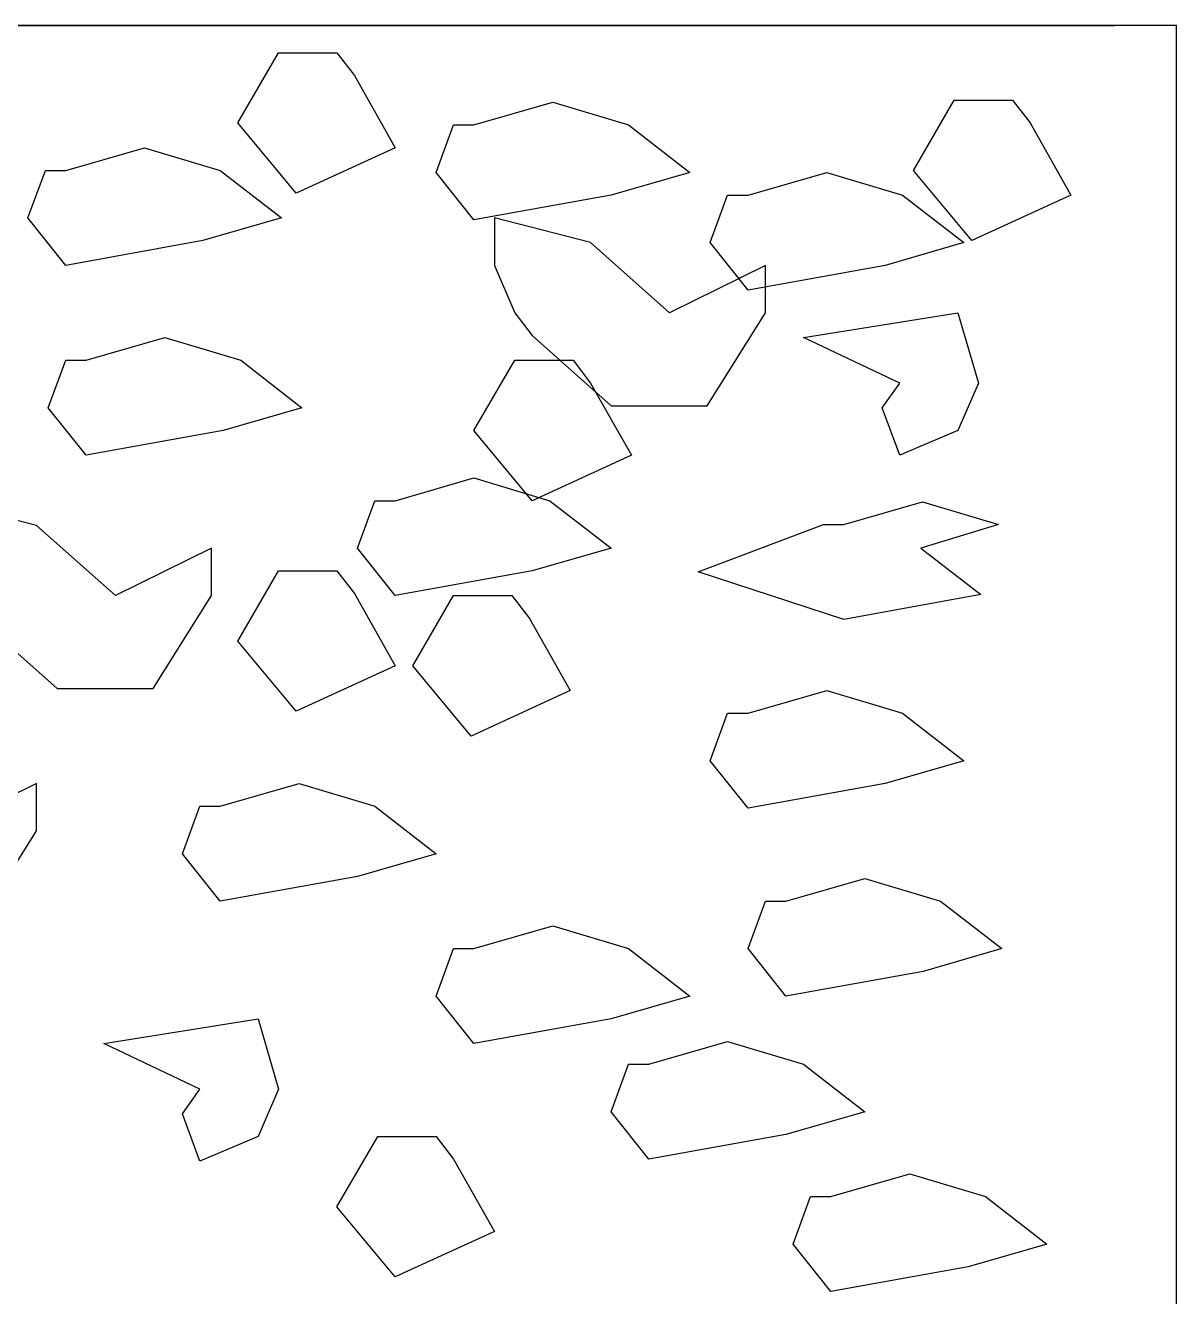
# Model space of a CAD drawing. Header units: metres. Extents: x 31037 to 31490, y -4422 to -3483.
# Drawn here: x 31248.779 to 31249.319, y -4178.993 to -4178.397 of the extents above; entities that cross this region are included whole.
import ezdxf

# ---------------------------------------------------------------- set-up
doc = ezdxf.new("R2010")
doc.units = ezdxf.units.M
doc.header["$LTSCALE"] = 30
doc.header["$MEASUREMENT"] = 0
doc.layers.get('0').update_dxf_attribs({"color": 30, "lineweight": 40})

msp = doc.modelspace()

# ---------------------------------------------------------------- linework, layer by layer
at = {"color": 0, "lineweight": 25, "ltscale": 7}
for p, q in [((31248.15609, -4178.39686), (31249.28975, -4178.39686)), ((31248.15609, -4178.39686), (31249.28975, -4178.39686)), ((31248.15609, -4178.39686), (31249.28975, -4178.39686)), ((31248.15609, -4178.39686), (31249.28975, -4178.39686)), ((31249.31882, -4180.14095), (31249.31882, -4178.39686)), ((31249.31882, -4180.14095), (31249.31882, -4178.39686)), ((31249.31882, -4180.14095), (31249.31882, -4178.39686)), ((31249.31882, -4180.14095), (31249.31882, -4178.39686))]:
    msp.add_line(p, q, dxfattribs=at)
msp.add_lwpolyline([(31248.15609, -4180.14095), (31249.31882, -4180.14095), (31249.31882, -4178.39686), (31248.15609, -4178.39686)], close=True, dxfattribs=at)
msp.add_lwpolyline([(31248.15609, -4180.14095), (31249.31882, -4180.14095), (31249.31882, -4178.39686), (31248.15609, -4178.39686)], close=True, dxfattribs=at)
msp.add_lwpolyline([(31248.15609, -4180.14095), (31249.31882, -4180.14095), (31249.31882, -4178.39686), (31248.15609, -4178.39686)], close=True, dxfattribs=at)
msp.add_lwpolyline([(31248.15609, -4180.14095), (31249.31882, -4180.14095), (31249.31882, -4178.39686), (31248.15609, -4178.39686)], close=True, dxfattribs=at)
at = {"color": 0, "lineweight": 25}
for points in [[(31248.9525, -4178.45419), (31248.90602, -4178.47549), (31248.87868, -4178.44258), (31248.89782, -4178.40966), (31248.92516, -4178.40966), (31248.93337, -4178.42031)], [(31248.9525, -4178.45419), (31248.90602, -4178.47549), (31248.87868, -4178.44258), (31248.89782, -4178.40966), (31248.92516, -4178.40966), (31248.93337, -4178.42031)], [(31248.9525, -4178.45419), (31248.90602, -4178.47549), (31248.87868, -4178.44258), (31248.89782, -4178.40966), (31248.92516, -4178.40966), (31248.93337, -4178.42031)], [(31248.9525, -4178.45419), (31248.90602, -4178.47549), (31248.87868, -4178.44258), (31248.89782, -4178.40966), (31248.92516, -4178.40966), (31248.93337, -4178.42031)], [(31248.9525, -4178.45419), (31248.90602, -4178.47549), (31248.87868, -4178.44258), (31248.89782, -4178.40966), (31248.92516, -4178.40966), (31248.93337, -4178.42031)], [(31248.9525, -4178.45419), (31248.90602, -4178.47549), (31248.87868, -4178.44258), (31248.89782, -4178.40966), (31248.92516, -4178.40966), (31248.93337, -4178.42031)], [(31248.9525, -4178.45419), (31248.90602, -4178.47549), (31248.87868, -4178.44258), (31248.89782, -4178.40966), (31248.92516, -4178.40966), (31248.93337, -4178.42031)], [(31248.9525, -4178.45419), (31248.90602, -4178.47549), (31248.87868, -4178.44258), (31248.89782, -4178.40966), (31248.92516, -4178.40966), (31248.93337, -4178.42031)], [(31249.26924, -4178.47646), (31249.22276, -4178.49776), (31249.19542, -4178.46484), (31249.21456, -4178.43193), (31249.2419, -4178.43193), (31249.2501, -4178.44258)], [(31249.26924, -4178.47646), (31249.22276, -4178.49776), (31249.19542, -4178.46484), (31249.21456, -4178.43193), (31249.2419, -4178.43193), (31249.2501, -4178.44258)], [(31249.26924, -4178.47646), (31249.22276, -4178.49776), (31249.19542, -4178.46484), (31249.21456, -4178.43193), (31249.2419, -4178.43193), (31249.2501, -4178.44258)], [(31249.26924, -4178.47646), (31249.22276, -4178.49776), (31249.19542, -4178.46484), (31249.21456, -4178.43193), (31249.2419, -4178.43193), (31249.2501, -4178.44258)], [(31249.26924, -4178.47646), (31249.22276, -4178.49776), (31249.19542, -4178.46484), (31249.21456, -4178.43193), (31249.2419, -4178.43193), (31249.2501, -4178.44258)], [(31249.26924, -4178.47646), (31249.22276, -4178.49776), (31249.19542, -4178.46484), (31249.21456, -4178.43193), (31249.2419, -4178.43193), (31249.2501, -4178.44258)], [(31249.26924, -4178.47646), (31249.22276, -4178.49776), (31249.19542, -4178.46484), (31249.21456, -4178.43193), (31249.2419, -4178.43193), (31249.2501, -4178.44258)], [(31249.26924, -4178.47646), (31249.22276, -4178.49776), (31249.19542, -4178.46484), (31249.21456, -4178.43193), (31249.2419, -4178.43193), (31249.2501, -4178.44258)], [(31249.02632, -4178.4329), (31249.06187, -4178.44354), (31249.09058, -4178.46581), (31249.05367, -4178.47646), (31248.98941, -4178.48807), (31248.97164, -4178.46581), (31248.97984, -4178.44354), (31248.98941, -4178.44354)], [(31249.02632, -4178.4329), (31249.06187, -4178.44354), (31249.09058, -4178.46581), (31249.05367, -4178.47646), (31248.98941, -4178.48807), (31248.97164, -4178.46581), (31248.97984, -4178.44354), (31248.98941, -4178.44354)], [(31249.02632, -4178.4329), (31249.06187, -4178.44354), (31249.09058, -4178.46581), (31249.05367, -4178.47646), (31248.98941, -4178.48807), (31248.97164, -4178.46581), (31248.97984, -4178.44354), (31248.98941, -4178.44354)], [(31249.02632, -4178.4329), (31249.06187, -4178.44354), (31249.09058, -4178.46581), (31249.05367, -4178.47646), (31248.98941, -4178.48807), (31248.97164, -4178.46581), (31248.97984, -4178.44354), (31248.98941, -4178.44354)], [(31249.02632, -4178.4329), (31249.06187, -4178.44354), (31249.09058, -4178.46581), (31249.05367, -4178.47646), (31248.98941, -4178.48807), (31248.97164, -4178.46581), (31248.97984, -4178.44354), (31248.98941, -4178.44354)], [(31249.02632, -4178.4329), (31249.06187, -4178.44354), (31249.09058, -4178.46581), (31249.05367, -4178.47646), (31248.98941, -4178.48807), (31248.97164, -4178.46581), (31248.97984, -4178.44354), (31248.98941, -4178.44354)], [(31249.02632, -4178.4329), (31249.06187, -4178.44354), (31249.09058, -4178.46581), (31249.05367, -4178.47646), (31248.98941, -4178.48807), (31248.97164, -4178.46581), (31248.97984, -4178.44354), (31248.98941, -4178.44354)], [(31249.02632, -4178.4329), (31249.06187, -4178.44354), (31249.09058, -4178.46581), (31249.05367, -4178.47646), (31248.98941, -4178.48807), (31248.97164, -4178.46581), (31248.97984, -4178.44354), (31248.98941, -4178.44354)], [(31248.83494, -4178.45419), (31248.87048, -4178.46484), (31248.89919, -4178.48711), (31248.86228, -4178.49776), (31248.79803, -4178.50937), (31248.78026, -4178.48711), (31248.78846, -4178.46484), (31248.79803, -4178.46484)], [(31248.83494, -4178.45419), (31248.87048, -4178.46484), (31248.89919, -4178.48711), (31248.86228, -4178.49776), (31248.79803, -4178.50937), (31248.78026, -4178.48711), (31248.78846, -4178.46484), (31248.79803, -4178.46484)], [(31248.83494, -4178.45419), (31248.87048, -4178.46484), (31248.89919, -4178.48711), (31248.86228, -4178.49776), (31248.79803, -4178.50937), (31248.78026, -4178.48711), (31248.78846, -4178.46484), (31248.79803, -4178.46484)], [(31248.83494, -4178.45419), (31248.87048, -4178.46484), (31248.89919, -4178.48711), (31248.86228, -4178.49776), (31248.79803, -4178.50937), (31248.78026, -4178.48711), (31248.78846, -4178.46484), (31248.79803, -4178.46484)], [(31248.83494, -4178.45419), (31248.87048, -4178.46484), (31248.89919, -4178.48711), (31248.86228, -4178.49776), (31248.79803, -4178.50937), (31248.78026, -4178.48711), (31248.78846, -4178.46484), (31248.79803, -4178.46484)], [(31248.83494, -4178.45419), (31248.87048, -4178.46484), (31248.89919, -4178.48711), (31248.86228, -4178.49776), (31248.79803, -4178.50937), (31248.78026, -4178.48711), (31248.78846, -4178.46484), (31248.79803, -4178.46484)], [(31248.83494, -4178.45419), (31248.87048, -4178.46484), (31248.89919, -4178.48711), (31248.86228, -4178.49776), (31248.79803, -4178.50937), (31248.78026, -4178.48711), (31248.78846, -4178.46484), (31248.79803, -4178.46484)], [(31248.83494, -4178.45419), (31248.87048, -4178.46484), (31248.89919, -4178.48711), (31248.86228, -4178.49776), (31248.79803, -4178.50937), (31248.78026, -4178.48711), (31248.78846, -4178.46484), (31248.79803, -4178.46484)], [(31249.15483, -4178.46581), (31249.19037, -4178.47646), (31249.21908, -4178.49872), (31249.18217, -4178.50937), (31249.11792, -4178.52099), (31249.10015, -4178.49872), (31249.10835, -4178.47646), (31249.11792, -4178.47646)], [(31249.15483, -4178.46581), (31249.19037, -4178.47646), (31249.21908, -4178.49872), (31249.18217, -4178.50937), (31249.11792, -4178.52099), (31249.10015, -4178.49872), (31249.10835, -4178.47646), (31249.11792, -4178.47646)], [(31249.15483, -4178.46581), (31249.19037, -4178.47646), (31249.21908, -4178.49872), (31249.18217, -4178.50937), (31249.11792, -4178.52099), (31249.10015, -4178.49872), (31249.10835, -4178.47646), (31249.11792, -4178.47646)], [(31249.15483, -4178.46581), (31249.19037, -4178.47646), (31249.21908, -4178.49872), (31249.18217, -4178.50937), (31249.11792, -4178.52099), (31249.10015, -4178.49872), (31249.10835, -4178.47646), (31249.11792, -4178.47646)], [(31249.15483, -4178.46581), (31249.19037, -4178.47646), (31249.21908, -4178.49872), (31249.18217, -4178.50937), (31249.11792, -4178.52099), (31249.10015, -4178.49872), (31249.10835, -4178.47646), (31249.11792, -4178.47646)], [(31249.15483, -4178.46581), (31249.19037, -4178.47646), (31249.21908, -4178.49872), (31249.18217, -4178.50937), (31249.11792, -4178.52099), (31249.10015, -4178.49872), (31249.10835, -4178.47646), (31249.11792, -4178.47646)], [(31249.15483, -4178.46581), (31249.19037, -4178.47646), (31249.21908, -4178.49872), (31249.18217, -4178.50937), (31249.11792, -4178.52099), (31249.10015, -4178.49872), (31249.10835, -4178.47646), (31249.11792, -4178.47646)], [(31249.15483, -4178.46581), (31249.19037, -4178.47646), (31249.21908, -4178.49872), (31249.18217, -4178.50937), (31249.11792, -4178.52099), (31249.10015, -4178.49872), (31249.10835, -4178.47646), (31249.11792, -4178.47646)], [(31249.01676, -4178.54229), (31249.05367, -4178.5752), (31249.09878, -4178.5752), (31249.12612, -4178.53164), (31249.12612, -4178.50937), (31249.08101, -4178.53164), (31249.0441, -4178.49872), (31248.99898, -4178.48711), (31248.99898, -4178.50937), (31249.00855, -4178.53164)], [(31249.01676, -4178.54229), (31249.05367, -4178.5752), (31249.09878, -4178.5752), (31249.12612, -4178.53164), (31249.12612, -4178.50937), (31249.08101, -4178.53164), (31249.0441, -4178.49872), (31248.99898, -4178.48711), (31248.99898, -4178.50937), (31249.00855, -4178.53164)], [(31249.01676, -4178.54229), (31249.05367, -4178.5752), (31249.09878, -4178.5752), (31249.12612, -4178.53164), (31249.12612, -4178.50937), (31249.08101, -4178.53164), (31249.0441, -4178.49872), (31248.99898, -4178.48711), (31248.99898, -4178.50937), (31249.00855, -4178.53164)], [(31249.01676, -4178.54229), (31249.05367, -4178.5752), (31249.09878, -4178.5752), (31249.12612, -4178.53164), (31249.12612, -4178.50937), (31249.08101, -4178.53164), (31249.0441, -4178.49872), (31248.99898, -4178.48711), (31248.99898, -4178.50937), (31249.00855, -4178.53164)], [(31249.01676, -4178.54229), (31249.05367, -4178.5752), (31249.09878, -4178.5752), (31249.12612, -4178.53164), (31249.12612, -4178.50937), (31249.08101, -4178.53164), (31249.0441, -4178.49872), (31248.99898, -4178.48711), (31248.99898, -4178.50937), (31249.00855, -4178.53164)], [(31249.01676, -4178.54229), (31249.05367, -4178.5752), (31249.09878, -4178.5752), (31249.12612, -4178.53164), (31249.12612, -4178.50937), (31249.08101, -4178.53164), (31249.0441, -4178.49872), (31248.99898, -4178.48711), (31248.99898, -4178.50937), (31249.00855, -4178.53164)], [(31249.01676, -4178.54229), (31249.05367, -4178.5752), (31249.09878, -4178.5752), (31249.12612, -4178.53164), (31249.12612, -4178.50937), (31249.08101, -4178.53164), (31249.0441, -4178.49872), (31248.99898, -4178.48711), (31248.99898, -4178.50937), (31249.00855, -4178.53164)], [(31249.01676, -4178.54229), (31249.05367, -4178.5752), (31249.09878, -4178.5752), (31249.12612, -4178.53164), (31249.12612, -4178.50937), (31249.08101, -4178.53164), (31249.0441, -4178.49872), (31248.99898, -4178.48711), (31248.99898, -4178.50937), (31249.00855, -4178.53164)], [(31249.189, -4178.59843), (31249.1808, -4178.57617), (31249.189, -4178.56455), (31249.14389, -4178.54325), (31249.21634, -4178.53164), (31249.22591, -4178.56455), (31249.21634, -4178.58682)], [(31249.189, -4178.59843), (31249.1808, -4178.57617), (31249.189, -4178.56455), (31249.14389, -4178.54325), (31249.21634, -4178.53164), (31249.22591, -4178.56455), (31249.21634, -4178.58682)], [(31249.189, -4178.59843), (31249.1808, -4178.57617), (31249.189, -4178.56455), (31249.14389, -4178.54325), (31249.21634, -4178.53164), (31249.22591, -4178.56455), (31249.21634, -4178.58682)], [(31249.189, -4178.59843), (31249.1808, -4178.57617), (31249.189, -4178.56455), (31249.14389, -4178.54325), (31249.21634, -4178.53164), (31249.22591, -4178.56455), (31249.21634, -4178.58682)], [(31249.189, -4178.59843), (31249.1808, -4178.57617), (31249.189, -4178.56455), (31249.14389, -4178.54325), (31249.21634, -4178.53164), (31249.22591, -4178.56455), (31249.21634, -4178.58682)], [(31249.189, -4178.59843), (31249.1808, -4178.57617), (31249.189, -4178.56455), (31249.14389, -4178.54325), (31249.21634, -4178.53164), (31249.22591, -4178.56455), (31249.21634, -4178.58682)], [(31249.189, -4178.59843), (31249.1808, -4178.57617), (31249.189, -4178.56455), (31249.14389, -4178.54325), (31249.21634, -4178.53164), (31249.22591, -4178.56455), (31249.21634, -4178.58682)], [(31249.189, -4178.59843), (31249.1808, -4178.57617), (31249.189, -4178.56455), (31249.14389, -4178.54325), (31249.21634, -4178.53164), (31249.22591, -4178.56455), (31249.21634, -4178.58682)], [(31248.84451, -4178.54325), (31248.88005, -4178.5539), (31248.90876, -4178.57617), (31248.87185, -4178.58682), (31248.8076, -4178.59843), (31248.78982, -4178.57617), (31248.79803, -4178.5539), (31248.8076, -4178.5539)], [(31248.84451, -4178.54325), (31248.88005, -4178.5539), (31248.90876, -4178.57617), (31248.87185, -4178.58682), (31248.8076, -4178.59843), (31248.78982, -4178.57617), (31248.79803, -4178.5539), (31248.8076, -4178.5539)], [(31248.84451, -4178.54325), (31248.88005, -4178.5539), (31248.90876, -4178.57617), (31248.87185, -4178.58682), (31248.8076, -4178.59843), (31248.78982, -4178.57617), (31248.79803, -4178.5539), (31248.8076, -4178.5539)], [(31248.84451, -4178.54325), (31248.88005, -4178.5539), (31248.90876, -4178.57617), (31248.87185, -4178.58682), (31248.8076, -4178.59843), (31248.78982, -4178.57617), (31248.79803, -4178.5539), (31248.8076, -4178.5539)], [(31248.84451, -4178.54325), (31248.88005, -4178.5539), (31248.90876, -4178.57617), (31248.87185, -4178.58682), (31248.8076, -4178.59843), (31248.78982, -4178.57617), (31248.79803, -4178.5539), (31248.8076, -4178.5539)], [(31248.84451, -4178.54325), (31248.88005, -4178.5539), (31248.90876, -4178.57617), (31248.87185, -4178.58682), (31248.8076, -4178.59843), (31248.78982, -4178.57617), (31248.79803, -4178.5539), (31248.8076, -4178.5539)], [(31248.84451, -4178.54325), (31248.88005, -4178.5539), (31248.90876, -4178.57617), (31248.87185, -4178.58682), (31248.8076, -4178.59843), (31248.78982, -4178.57617), (31248.79803, -4178.5539), (31248.8076, -4178.5539)], [(31248.84451, -4178.54325), (31248.88005, -4178.5539), (31248.90876, -4178.57617), (31248.87185, -4178.58682), (31248.8076, -4178.59843), (31248.78982, -4178.57617), (31248.79803, -4178.5539), (31248.8076, -4178.5539)], [(31249.06324, -4178.59843), (31249.01676, -4178.61973), (31248.98941, -4178.58682), (31249.00855, -4178.5539), (31249.03589, -4178.5539), (31249.0441, -4178.56455)], [(31249.06324, -4178.59843), (31249.01676, -4178.61973), (31248.98941, -4178.58682), (31249.00855, -4178.5539), (31249.03589, -4178.5539), (31249.0441, -4178.56455)], [(31249.06324, -4178.59843), (31249.01676, -4178.61973), (31248.98941, -4178.58682), (31249.00855, -4178.5539), (31249.03589, -4178.5539), (31249.0441, -4178.56455)], [(31249.06324, -4178.59843), (31249.01676, -4178.61973), (31248.98941, -4178.58682), (31249.00855, -4178.5539), (31249.03589, -4178.5539), (31249.0441, -4178.56455)], [(31249.06324, -4178.59843), (31249.01676, -4178.61973), (31248.98941, -4178.58682), (31249.00855, -4178.5539), (31249.03589, -4178.5539), (31249.0441, -4178.56455)], [(31249.06324, -4178.59843), (31249.01676, -4178.61973), (31248.98941, -4178.58682), (31249.00855, -4178.5539), (31249.03589, -4178.5539), (31249.0441, -4178.56455)], [(31249.06324, -4178.59843), (31249.01676, -4178.61973), (31248.98941, -4178.58682), (31249.00855, -4178.5539), (31249.03589, -4178.5539), (31249.0441, -4178.56455)], [(31249.06324, -4178.59843), (31249.01676, -4178.61973), (31248.98941, -4178.58682), (31249.00855, -4178.5539), (31249.03589, -4178.5539), (31249.0441, -4178.56455)], [(31248.98941, -4178.60908), (31249.02496, -4178.61973), (31249.05367, -4178.642), (31249.01676, -4178.65265), (31248.9525, -4178.66426), (31248.93473, -4178.642), (31248.94293, -4178.61973), (31248.9525, -4178.61973)], [(31248.98941, -4178.60908), (31249.02496, -4178.61973), (31249.05367, -4178.642), (31249.01676, -4178.65265), (31248.9525, -4178.66426), (31248.93473, -4178.642), (31248.94293, -4178.61973), (31248.9525, -4178.61973)], [(31248.98941, -4178.60908), (31249.02496, -4178.61973), (31249.05367, -4178.642), (31249.01676, -4178.65265), (31248.9525, -4178.66426), (31248.93473, -4178.642), (31248.94293, -4178.61973), (31248.9525, -4178.61973)], [(31248.98941, -4178.60908), (31249.02496, -4178.61973), (31249.05367, -4178.642), (31249.01676, -4178.65265), (31248.9525, -4178.66426), (31248.93473, -4178.642), (31248.94293, -4178.61973), (31248.9525, -4178.61973)], [(31248.98941, -4178.60908), (31249.02496, -4178.61973), (31249.05367, -4178.642), (31249.01676, -4178.65265), (31248.9525, -4178.66426), (31248.93473, -4178.642), (31248.94293, -4178.61973), (31248.9525, -4178.61973)], [(31248.98941, -4178.60908), (31249.02496, -4178.61973), (31249.05367, -4178.642), (31249.01676, -4178.65265), (31248.9525, -4178.66426), (31248.93473, -4178.642), (31248.94293, -4178.61973), (31248.9525, -4178.61973)], [(31248.98941, -4178.60908), (31249.02496, -4178.61973), (31249.05367, -4178.642), (31249.01676, -4178.65265), (31248.9525, -4178.66426), (31248.93473, -4178.642), (31248.94293, -4178.61973), (31248.9525, -4178.61973)], [(31248.98941, -4178.60908), (31249.02496, -4178.61973), (31249.05367, -4178.642), (31249.01676, -4178.65265), (31248.9525, -4178.66426), (31248.93473, -4178.642), (31248.94293, -4178.61973), (31248.9525, -4178.61973)], [(31248.75702, -4178.67491), (31248.79393, -4178.70782), (31248.83904, -4178.70782), (31248.86638, -4178.66426), (31248.86638, -4178.642), (31248.82127, -4178.66426), (31248.78436, -4178.63135), (31248.73924, -4178.61973), (31248.73924, -4178.642), (31248.74881, -4178.66426)], [(31248.75702, -4178.67491), (31248.79393, -4178.70782), (31248.83904, -4178.70782), (31248.86638, -4178.66426), (31248.86638, -4178.642), (31248.82127, -4178.66426), (31248.78436, -4178.63135), (31248.73924, -4178.61973), (31248.73924, -4178.642), (31248.74881, -4178.66426)], [(31248.75702, -4178.67491), (31248.79393, -4178.70782), (31248.83904, -4178.70782), (31248.86638, -4178.66426), (31248.86638, -4178.642), (31248.82127, -4178.66426), (31248.78436, -4178.63135), (31248.73924, -4178.61973), (31248.73924, -4178.642), (31248.74881, -4178.66426)], [(31248.75702, -4178.67491), (31248.79393, -4178.70782), (31248.83904, -4178.70782), (31248.86638, -4178.66426), (31248.86638, -4178.642), (31248.82127, -4178.66426), (31248.78436, -4178.63135), (31248.73924, -4178.61973), (31248.73924, -4178.642), (31248.74881, -4178.66426)], [(31248.75702, -4178.67491), (31248.79393, -4178.70782), (31248.83904, -4178.70782), (31248.86638, -4178.66426), (31248.86638, -4178.642), (31248.82127, -4178.66426), (31248.78436, -4178.63135), (31248.73924, -4178.61973), (31248.73924, -4178.642), (31248.74881, -4178.66426)], [(31248.75702, -4178.67491), (31248.79393, -4178.70782), (31248.83904, -4178.70782), (31248.86638, -4178.66426), (31248.86638, -4178.642), (31248.82127, -4178.66426), (31248.78436, -4178.63135), (31248.73924, -4178.61973), (31248.73924, -4178.642), (31248.74881, -4178.66426)], [(31248.75702, -4178.67491), (31248.79393, -4178.70782), (31248.83904, -4178.70782), (31248.86638, -4178.66426), (31248.86638, -4178.642), (31248.82127, -4178.66426), (31248.78436, -4178.63135), (31248.73924, -4178.61973), (31248.73924, -4178.642), (31248.74881, -4178.66426)], [(31248.75702, -4178.67491), (31248.79393, -4178.70782), (31248.83904, -4178.70782), (31248.86638, -4178.66426), (31248.86638, -4178.642), (31248.82127, -4178.66426), (31248.78436, -4178.63135), (31248.73924, -4178.61973), (31248.73924, -4178.642), (31248.74881, -4178.66426)], [(31249.19977, -4178.62022), (31249.23532, -4178.63086), (31249.19896, -4178.642), (31249.22712, -4178.66378), (31249.16286, -4178.67539), (31249.09448, -4178.65313), (31249.15329, -4178.63086), (31249.16286, -4178.63086)], [(31249.19977, -4178.62022), (31249.23532, -4178.63086), (31249.19896, -4178.642), (31249.22712, -4178.66378), (31249.16286, -4178.67539), (31249.09448, -4178.65313), (31249.15329, -4178.63086), (31249.16286, -4178.63086)], [(31249.19977, -4178.62022), (31249.23532, -4178.63086), (31249.19896, -4178.642), (31249.22712, -4178.66378), (31249.16286, -4178.67539), (31249.09448, -4178.65313), (31249.15329, -4178.63086), (31249.16286, -4178.63086)], [(31249.19977, -4178.62022), (31249.23532, -4178.63086), (31249.19896, -4178.642), (31249.22712, -4178.66378), (31249.16286, -4178.67539), (31249.09448, -4178.65313), (31249.15329, -4178.63086), (31249.16286, -4178.63086)], [(31248.9525, -4178.69718), (31248.90602, -4178.71847), (31248.87868, -4178.68556), (31248.89782, -4178.65265), (31248.92516, -4178.65265), (31248.93337, -4178.66329)], [(31248.9525, -4178.69718), (31248.90602, -4178.71847), (31248.87868, -4178.68556), (31248.89782, -4178.65265), (31248.92516, -4178.65265), (31248.93337, -4178.66329)], [(31248.9525, -4178.69718), (31248.90602, -4178.71847), (31248.87868, -4178.68556), (31248.89782, -4178.65265), (31248.92516, -4178.65265), (31248.93337, -4178.66329)], [(31248.9525, -4178.69718), (31248.90602, -4178.71847), (31248.87868, -4178.68556), (31248.89782, -4178.65265), (31248.92516, -4178.65265), (31248.93337, -4178.66329)], [(31248.9525, -4178.69718), (31248.90602, -4178.71847), (31248.87868, -4178.68556), (31248.89782, -4178.65265), (31248.92516, -4178.65265), (31248.93337, -4178.66329)], [(31248.9525, -4178.69718), (31248.90602, -4178.71847), (31248.87868, -4178.68556), (31248.89782, -4178.65265), (31248.92516, -4178.65265), (31248.93337, -4178.66329)], [(31248.9525, -4178.69718), (31248.90602, -4178.71847), (31248.87868, -4178.68556), (31248.89782, -4178.65265), (31248.92516, -4178.65265), (31248.93337, -4178.66329)], [(31248.9525, -4178.69718), (31248.90602, -4178.71847), (31248.87868, -4178.68556), (31248.89782, -4178.65265), (31248.92516, -4178.65265), (31248.93337, -4178.66329)], [(31249.03453, -4178.70879), (31248.98805, -4178.73009), (31248.96071, -4178.69718), (31248.97984, -4178.66426), (31249.00719, -4178.66426), (31249.01539, -4178.67491)], [(31249.03453, -4178.70879), (31248.98805, -4178.73009), (31248.96071, -4178.69718), (31248.97984, -4178.66426), (31249.00719, -4178.66426), (31249.01539, -4178.67491)], [(31249.03453, -4178.70879), (31248.98805, -4178.73009), (31248.96071, -4178.69718), (31248.97984, -4178.66426), (31249.00719, -4178.66426), (31249.01539, -4178.67491)], [(31249.03453, -4178.70879), (31248.98805, -4178.73009), (31248.96071, -4178.69718), (31248.97984, -4178.66426), (31249.00719, -4178.66426), (31249.01539, -4178.67491)], [(31249.03453, -4178.70879), (31248.98805, -4178.73009), (31248.96071, -4178.69718), (31248.97984, -4178.66426), (31249.00719, -4178.66426), (31249.01539, -4178.67491)], [(31249.03453, -4178.70879), (31248.98805, -4178.73009), (31248.96071, -4178.69718), (31248.97984, -4178.66426), (31249.00719, -4178.66426), (31249.01539, -4178.67491)], [(31249.03453, -4178.70879), (31248.98805, -4178.73009), (31248.96071, -4178.69718), (31248.97984, -4178.66426), (31249.00719, -4178.66426), (31249.01539, -4178.67491)], [(31249.03453, -4178.70879), (31248.98805, -4178.73009), (31248.96071, -4178.69718), (31248.97984, -4178.66426), (31249.00719, -4178.66426), (31249.01539, -4178.67491)], [(31249.15483, -4178.70879), (31249.19037, -4178.71944), (31249.21908, -4178.74171), (31249.18217, -4178.75236), (31249.11792, -4178.76397), (31249.10015, -4178.74171), (31249.10835, -4178.71944), (31249.11792, -4178.71944)], [(31249.15483, -4178.70879), (31249.19037, -4178.71944), (31249.21908, -4178.74171), (31249.18217, -4178.75236), (31249.11792, -4178.76397), (31249.10015, -4178.74171), (31249.10835, -4178.71944), (31249.11792, -4178.71944)], [(31249.15483, -4178.70879), (31249.19037, -4178.71944), (31249.21908, -4178.74171), (31249.18217, -4178.75236), (31249.11792, -4178.76397), (31249.10015, -4178.74171), (31249.10835, -4178.71944), (31249.11792, -4178.71944)], [(31249.15483, -4178.70879), (31249.19037, -4178.71944), (31249.21908, -4178.74171), (31249.18217, -4178.75236), (31249.11792, -4178.76397), (31249.10015, -4178.74171), (31249.10835, -4178.71944), (31249.11792, -4178.71944)], [(31249.15483, -4178.70879), (31249.19037, -4178.71944), (31249.21908, -4178.74171), (31249.18217, -4178.75236), (31249.11792, -4178.76397), (31249.10015, -4178.74171), (31249.10835, -4178.71944), (31249.11792, -4178.71944)], [(31249.15483, -4178.70879), (31249.19037, -4178.71944), (31249.21908, -4178.74171), (31249.18217, -4178.75236), (31249.11792, -4178.76397), (31249.10015, -4178.74171), (31249.10835, -4178.71944), (31249.11792, -4178.71944)], [(31249.15483, -4178.70879), (31249.19037, -4178.71944), (31249.21908, -4178.74171), (31249.18217, -4178.75236), (31249.11792, -4178.76397), (31249.10015, -4178.74171), (31249.10835, -4178.71944), (31249.11792, -4178.71944)], [(31249.15483, -4178.70879), (31249.19037, -4178.71944), (31249.21908, -4178.74171), (31249.18217, -4178.75236), (31249.11792, -4178.76397), (31249.10015, -4178.74171), (31249.10835, -4178.71944), (31249.11792, -4178.71944)], [(31248.67499, -4178.78527), (31248.7119, -4178.81818), (31248.75702, -4178.81818), (31248.78436, -4178.77462), (31248.78436, -4178.75236), (31248.73924, -4178.77462), (31248.70233, -4178.74171), (31248.65722, -4178.73009), (31248.65722, -4178.75236), (31248.66679, -4178.77462)], [(31248.67499, -4178.78527), (31248.7119, -4178.81818), (31248.75702, -4178.81818), (31248.78436, -4178.77462), (31248.78436, -4178.75236), (31248.73924, -4178.77462), (31248.70233, -4178.74171), (31248.65722, -4178.73009), (31248.65722, -4178.75236), (31248.66679, -4178.77462)], [(31248.67499, -4178.78527), (31248.7119, -4178.81818), (31248.75702, -4178.81818), (31248.78436, -4178.77462), (31248.78436, -4178.75236), (31248.73924, -4178.77462), (31248.70233, -4178.74171), (31248.65722, -4178.73009), (31248.65722, -4178.75236), (31248.66679, -4178.77462)], [(31248.67499, -4178.78527), (31248.7119, -4178.81818), (31248.75702, -4178.81818), (31248.78436, -4178.77462), (31248.78436, -4178.75236), (31248.73924, -4178.77462), (31248.70233, -4178.74171), (31248.65722, -4178.73009), (31248.65722, -4178.75236), (31248.66679, -4178.77462)], [(31248.67499, -4178.78527), (31248.7119, -4178.81818), (31248.75702, -4178.81818), (31248.78436, -4178.77462), (31248.78436, -4178.75236), (31248.73924, -4178.77462), (31248.70233, -4178.74171), (31248.65722, -4178.73009), (31248.65722, -4178.75236), (31248.66679, -4178.77462)], [(31248.67499, -4178.78527), (31248.7119, -4178.81818), (31248.75702, -4178.81818), (31248.78436, -4178.77462), (31248.78436, -4178.75236), (31248.73924, -4178.77462), (31248.70233, -4178.74171), (31248.65722, -4178.73009), (31248.65722, -4178.75236), (31248.66679, -4178.77462)], [(31248.67499, -4178.78527), (31248.7119, -4178.81818), (31248.75702, -4178.81818), (31248.78436, -4178.77462), (31248.78436, -4178.75236), (31248.73924, -4178.77462), (31248.70233, -4178.74171), (31248.65722, -4178.73009), (31248.65722, -4178.75236), (31248.66679, -4178.77462)], [(31248.67499, -4178.78527), (31248.7119, -4178.81818), (31248.75702, -4178.81818), (31248.78436, -4178.77462), (31248.78436, -4178.75236), (31248.73924, -4178.77462), (31248.70233, -4178.74171), (31248.65722, -4178.73009), (31248.65722, -4178.75236), (31248.66679, -4178.77462)], [(31248.90739, -4178.75236), (31248.94293, -4178.763), (31248.97164, -4178.78527), (31248.93473, -4178.79592), (31248.87048, -4178.80753), (31248.85271, -4178.78527), (31248.86091, -4178.763), (31248.87048, -4178.763)], [(31248.90739, -4178.75236), (31248.94293, -4178.763), (31248.97164, -4178.78527), (31248.93473, -4178.79592), (31248.87048, -4178.80753), (31248.85271, -4178.78527), (31248.86091, -4178.763), (31248.87048, -4178.763)], [(31248.90739, -4178.75236), (31248.94293, -4178.763), (31248.97164, -4178.78527), (31248.93473, -4178.79592), (31248.87048, -4178.80753), (31248.85271, -4178.78527), (31248.86091, -4178.763), (31248.87048, -4178.763)], [(31248.90739, -4178.75236), (31248.94293, -4178.763), (31248.97164, -4178.78527), (31248.93473, -4178.79592), (31248.87048, -4178.80753), (31248.85271, -4178.78527), (31248.86091, -4178.763), (31248.87048, -4178.763)], [(31248.90739, -4178.75236), (31248.94293, -4178.763), (31248.97164, -4178.78527), (31248.93473, -4178.79592), (31248.87048, -4178.80753), (31248.85271, -4178.78527), (31248.86091, -4178.763), (31248.87048, -4178.763)], [(31248.90739, -4178.75236), (31248.94293, -4178.763), (31248.97164, -4178.78527), (31248.93473, -4178.79592), (31248.87048, -4178.80753), (31248.85271, -4178.78527), (31248.86091, -4178.763), (31248.87048, -4178.763)], [(31248.90739, -4178.75236), (31248.94293, -4178.763), (31248.97164, -4178.78527), (31248.93473, -4178.79592), (31248.87048, -4178.80753), (31248.85271, -4178.78527), (31248.86091, -4178.763), (31248.87048, -4178.763)], [(31248.90739, -4178.75236), (31248.94293, -4178.763), (31248.97164, -4178.78527), (31248.93473, -4178.79592), (31248.87048, -4178.80753), (31248.85271, -4178.78527), (31248.86091, -4178.763), (31248.87048, -4178.763)], [(31249.1726, -4178.79689), (31249.20814, -4178.80753), (31249.23685, -4178.8298), (31249.19994, -4178.84045), (31249.13569, -4178.85207), (31249.11792, -4178.8298), (31249.12612, -4178.80753), (31249.13569, -4178.80753)], [(31249.1726, -4178.79689), (31249.20814, -4178.80753), (31249.23685, -4178.8298), (31249.19994, -4178.84045), (31249.13569, -4178.85207), (31249.11792, -4178.8298), (31249.12612, -4178.80753), (31249.13569, -4178.80753)], [(31249.1726, -4178.79689), (31249.20814, -4178.80753), (31249.23685, -4178.8298), (31249.19994, -4178.84045), (31249.13569, -4178.85207), (31249.11792, -4178.8298), (31249.12612, -4178.80753), (31249.13569, -4178.80753)], [(31249.1726, -4178.79689), (31249.20814, -4178.80753), (31249.23685, -4178.8298), (31249.19994, -4178.84045), (31249.13569, -4178.85207), (31249.11792, -4178.8298), (31249.12612, -4178.80753), (31249.13569, -4178.80753)], [(31249.1726, -4178.79689), (31249.20814, -4178.80753), (31249.23685, -4178.8298), (31249.19994, -4178.84045), (31249.13569, -4178.85207), (31249.11792, -4178.8298), (31249.12612, -4178.80753), (31249.13569, -4178.80753)], [(31249.1726, -4178.79689), (31249.20814, -4178.80753), (31249.23685, -4178.8298), (31249.19994, -4178.84045), (31249.13569, -4178.85207), (31249.11792, -4178.8298), (31249.12612, -4178.80753), (31249.13569, -4178.80753)], [(31249.1726, -4178.79689), (31249.20814, -4178.80753), (31249.23685, -4178.8298), (31249.19994, -4178.84045), (31249.13569, -4178.85207), (31249.11792, -4178.8298), (31249.12612, -4178.80753), (31249.13569, -4178.80753)], [(31249.1726, -4178.79689), (31249.20814, -4178.80753), (31249.23685, -4178.8298), (31249.19994, -4178.84045), (31249.13569, -4178.85207), (31249.11792, -4178.8298), (31249.12612, -4178.80753), (31249.13569, -4178.80753)], [(31249.02632, -4178.81915), (31249.06187, -4178.8298), (31249.09058, -4178.85207), (31249.05367, -4178.86271), (31248.98941, -4178.87433), (31248.97164, -4178.85207), (31248.97984, -4178.8298), (31248.98941, -4178.8298)], [(31249.02632, -4178.81915), (31249.06187, -4178.8298), (31249.09058, -4178.85207), (31249.05367, -4178.86271), (31248.98941, -4178.87433), (31248.97164, -4178.85207), (31248.97984, -4178.8298), (31248.98941, -4178.8298)], [(31249.02632, -4178.81915), (31249.06187, -4178.8298), (31249.09058, -4178.85207), (31249.05367, -4178.86271), (31248.98941, -4178.87433), (31248.97164, -4178.85207), (31248.97984, -4178.8298), (31248.98941, -4178.8298)], [(31249.02632, -4178.81915), (31249.06187, -4178.8298), (31249.09058, -4178.85207), (31249.05367, -4178.86271), (31248.98941, -4178.87433), (31248.97164, -4178.85207), (31248.97984, -4178.8298), (31248.98941, -4178.8298)], [(31249.02632, -4178.81915), (31249.06187, -4178.8298), (31249.09058, -4178.85207), (31249.05367, -4178.86271), (31248.98941, -4178.87433), (31248.97164, -4178.85207), (31248.97984, -4178.8298), (31248.98941, -4178.8298)], [(31249.02632, -4178.81915), (31249.06187, -4178.8298), (31249.09058, -4178.85207), (31249.05367, -4178.86271), (31248.98941, -4178.87433), (31248.97164, -4178.85207), (31248.97984, -4178.8298), (31248.98941, -4178.8298)], [(31249.02632, -4178.81915), (31249.06187, -4178.8298), (31249.09058, -4178.85207), (31249.05367, -4178.86271), (31248.98941, -4178.87433), (31248.97164, -4178.85207), (31248.97984, -4178.8298), (31248.98941, -4178.8298)], [(31249.02632, -4178.81915), (31249.06187, -4178.8298), (31249.09058, -4178.85207), (31249.05367, -4178.86271), (31248.98941, -4178.87433), (31248.97164, -4178.85207), (31248.97984, -4178.8298), (31248.98941, -4178.8298)], [(31248.86091, -4178.92951), (31248.85271, -4178.90725), (31248.86091, -4178.89563), (31248.8158, -4178.87433), (31248.88825, -4178.86271), (31248.89782, -4178.89563), (31248.88825, -4178.91789)], [(31248.86091, -4178.92951), (31248.85271, -4178.90725), (31248.86091, -4178.89563), (31248.8158, -4178.87433), (31248.88825, -4178.86271), (31248.89782, -4178.89563), (31248.88825, -4178.91789)], [(31248.86091, -4178.92951), (31248.85271, -4178.90725), (31248.86091, -4178.89563), (31248.8158, -4178.87433), (31248.88825, -4178.86271), (31248.89782, -4178.89563), (31248.88825, -4178.91789)], [(31248.86091, -4178.92951), (31248.85271, -4178.90725), (31248.86091, -4178.89563), (31248.8158, -4178.87433), (31248.88825, -4178.86271), (31248.89782, -4178.89563), (31248.88825, -4178.91789)], [(31248.86091, -4178.92951), (31248.85271, -4178.90725), (31248.86091, -4178.89563), (31248.8158, -4178.87433), (31248.88825, -4178.86271), (31248.89782, -4178.89563), (31248.88825, -4178.91789)], [(31248.86091, -4178.92951), (31248.85271, -4178.90725), (31248.86091, -4178.89563), (31248.8158, -4178.87433), (31248.88825, -4178.86271), (31248.89782, -4178.89563), (31248.88825, -4178.91789)], [(31248.86091, -4178.92951), (31248.85271, -4178.90725), (31248.86091, -4178.89563), (31248.8158, -4178.87433), (31248.88825, -4178.86271), (31248.89782, -4178.89563), (31248.88825, -4178.91789)], [(31248.86091, -4178.92951), (31248.85271, -4178.90725), (31248.86091, -4178.89563), (31248.8158, -4178.87433), (31248.88825, -4178.86271), (31248.89782, -4178.89563), (31248.88825, -4178.91789)], [(31249.10835, -4178.87336), (31249.14389, -4178.88401), (31249.1726, -4178.90628), (31249.13569, -4178.91693), (31249.07144, -4178.92854), (31249.05367, -4178.90628), (31249.06187, -4178.88401), (31249.07144, -4178.88401)], [(31249.10835, -4178.87336), (31249.14389, -4178.88401), (31249.1726, -4178.90628), (31249.13569, -4178.91693), (31249.07144, -4178.92854), (31249.05367, -4178.90628), (31249.06187, -4178.88401), (31249.07144, -4178.88401)], [(31249.10835, -4178.87336), (31249.14389, -4178.88401), (31249.1726, -4178.90628), (31249.13569, -4178.91693), (31249.07144, -4178.92854), (31249.05367, -4178.90628), (31249.06187, -4178.88401), (31249.07144, -4178.88401)], [(31249.10835, -4178.87336), (31249.14389, -4178.88401), (31249.1726, -4178.90628), (31249.13569, -4178.91693), (31249.07144, -4178.92854), (31249.05367, -4178.90628), (31249.06187, -4178.88401), (31249.07144, -4178.88401)], [(31249.10835, -4178.87336), (31249.14389, -4178.88401), (31249.1726, -4178.90628), (31249.13569, -4178.91693), (31249.07144, -4178.92854), (31249.05367, -4178.90628), (31249.06187, -4178.88401), (31249.07144, -4178.88401)], [(31249.10835, -4178.87336), (31249.14389, -4178.88401), (31249.1726, -4178.90628), (31249.13569, -4178.91693), (31249.07144, -4178.92854), (31249.05367, -4178.90628), (31249.06187, -4178.88401), (31249.07144, -4178.88401)], [(31249.10835, -4178.87336), (31249.14389, -4178.88401), (31249.1726, -4178.90628), (31249.13569, -4178.91693), (31249.07144, -4178.92854), (31249.05367, -4178.90628), (31249.06187, -4178.88401), (31249.07144, -4178.88401)], [(31249.10835, -4178.87336), (31249.14389, -4178.88401), (31249.1726, -4178.90628), (31249.13569, -4178.91693), (31249.07144, -4178.92854), (31249.05367, -4178.90628), (31249.06187, -4178.88401), (31249.07144, -4178.88401)], [(31248.99898, -4178.96242), (31248.9525, -4178.98372), (31248.92516, -4178.95081), (31248.9443, -4178.91789), (31248.97164, -4178.91789), (31248.97984, -4178.92854)], [(31248.99898, -4178.96242), (31248.9525, -4178.98372), (31248.92516, -4178.95081), (31248.9443, -4178.91789), (31248.97164, -4178.91789), (31248.97984, -4178.92854)], [(31248.99898, -4178.96242), (31248.9525, -4178.98372), (31248.92516, -4178.95081), (31248.9443, -4178.91789), (31248.97164, -4178.91789), (31248.97984, -4178.92854)], [(31248.99898, -4178.96242), (31248.9525, -4178.98372), (31248.92516, -4178.95081), (31248.9443, -4178.91789), (31248.97164, -4178.91789), (31248.97984, -4178.92854)], [(31248.99898, -4178.96242), (31248.9525, -4178.98372), (31248.92516, -4178.95081), (31248.9443, -4178.91789), (31248.97164, -4178.91789), (31248.97984, -4178.92854)], [(31248.99898, -4178.96242), (31248.9525, -4178.98372), (31248.92516, -4178.95081), (31248.9443, -4178.91789), (31248.97164, -4178.91789), (31248.97984, -4178.92854)], [(31248.99898, -4178.96242), (31248.9525, -4178.98372), (31248.92516, -4178.95081), (31248.9443, -4178.91789), (31248.97164, -4178.91789), (31248.97984, -4178.92854)], [(31248.99898, -4178.96242), (31248.9525, -4178.98372), (31248.92516, -4178.95081), (31248.9443, -4178.91789), (31248.97164, -4178.91789), (31248.97984, -4178.92854)], [(31249.1937, -4178.93541), (31249.22924, -4178.94606), (31249.25795, -4178.96833), (31249.22104, -4178.97898), (31249.15678, -4178.99059), (31249.13901, -4178.96833), (31249.14722, -4178.94606), (31249.15678, -4178.94606)], [(31249.1937, -4178.93541), (31249.22924, -4178.94606), (31249.25795, -4178.96833), (31249.22104, -4178.97898), (31249.15678, -4178.99059), (31249.13901, -4178.96833), (31249.14722, -4178.94606), (31249.15678, -4178.94606)], [(31249.1937, -4178.93541), (31249.22924, -4178.94606), (31249.25795, -4178.96833), (31249.22104, -4178.97898), (31249.15678, -4178.99059), (31249.13901, -4178.96833), (31249.14722, -4178.94606), (31249.15678, -4178.94606)], [(31249.1937, -4178.93541), (31249.22924, -4178.94606), (31249.25795, -4178.96833), (31249.22104, -4178.97898), (31249.15678, -4178.99059), (31249.13901, -4178.96833), (31249.14722, -4178.94606), (31249.15678, -4178.94606)]]:
    msp.add_lwpolyline(points, close=True, dxfattribs=at)

doc.saveas('drawing.dxf')
